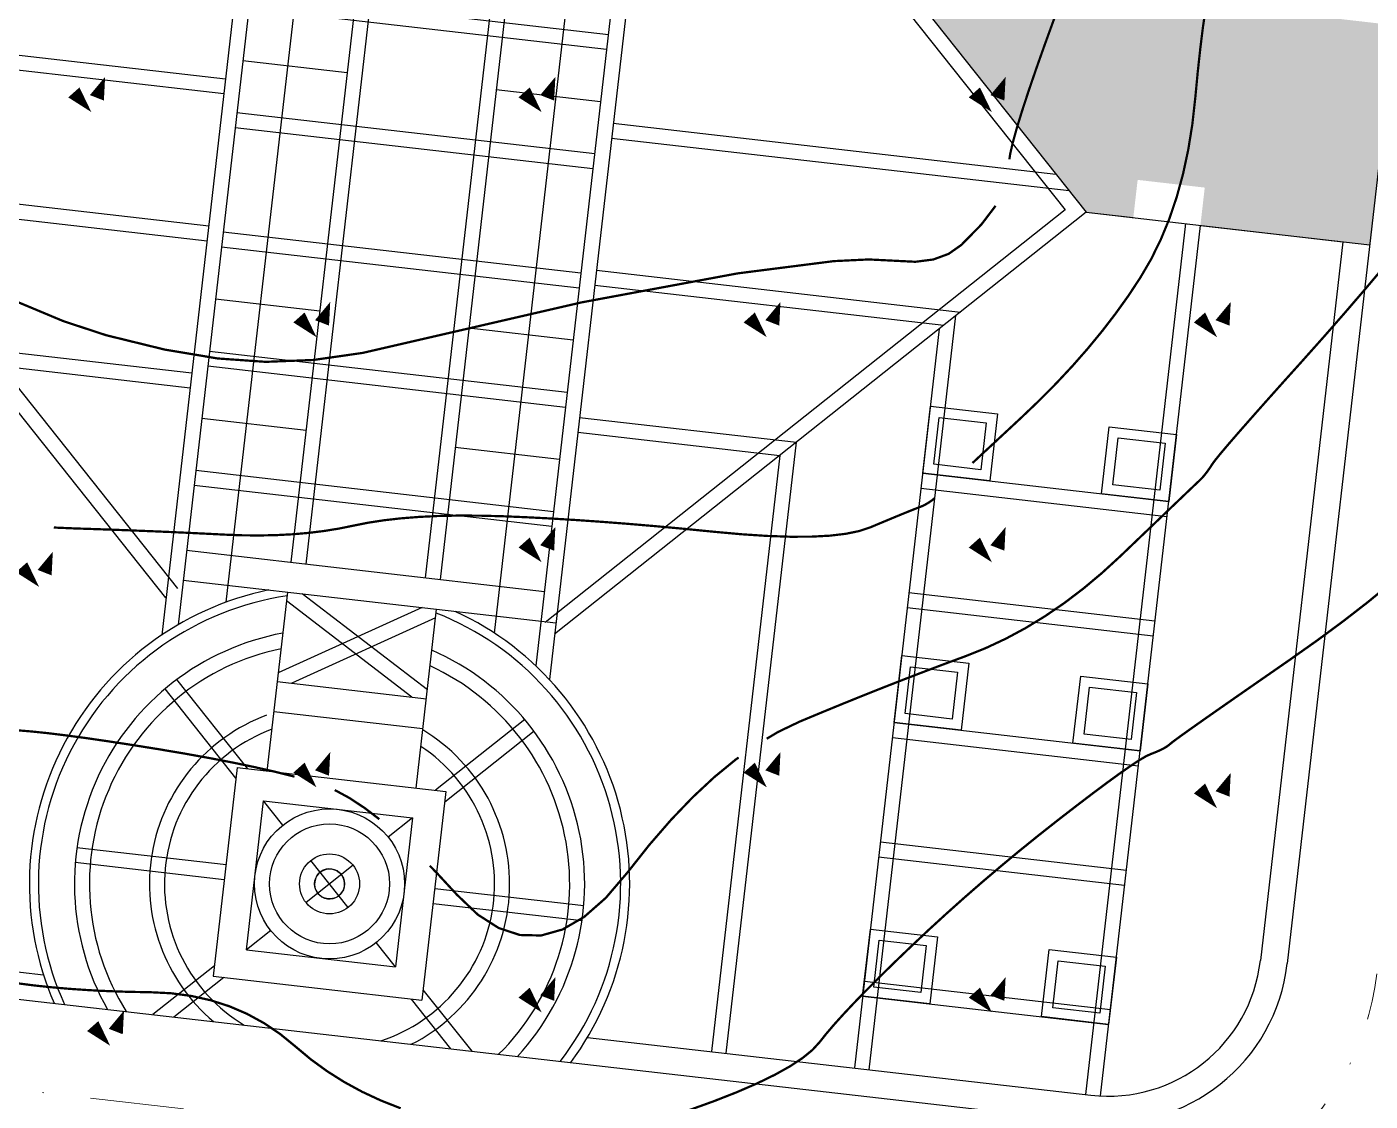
# Model space of a CAD drawing. Extents: x 496261 to 1768172, y 3738341 to 4579341.
# Drawn here: x 496794.5 to 496884, y 4379215.2 to 4379286.8 of the extents above; entities that cross this region are included whole.
import ezdxf

# ---------------------------------------------------------------- set-up
doc = ezdxf.new("R2010")
doc.units = 0
doc.header["$MEASUREMENT"] = 0
doc.linetypes.add('DASHDOT2', pattern=[0.5, 0.25, -0.125, 0, -0.125])
doc.layers.get('0').update_dxf_attribs({"color": 8, "linetype": 'CONTINUOUS'})
for name, color, linetype in [('0-pav', 171, 'CONTINUOUS'), ('0-road', 33, 'CONTINUOUS'), ('DGX', 8, 'CONTINUOUS'), ('DMTZ', 8, 'CONTINUOUS'), ('小品', 1, 'CONTINUOUS'), ('车行道', 5, 'CONTINUOUS'), ('铺地', 25, 'CONTINUOUS')]:
    doc.layers.add(name, color=color, linetype=linetype)
doc.layers.add('道路红线', color=1, linetype='CONTINUOUS', lineweight=0)

# ---------------------------------------------------------------- blocks, each defined once
blk = doc.blocks.new('gc090')
for points in [[(1.067, 1.447, 0, 1, 0), (0.52, 0.049, 1, 1, 0)], [(-1.016, 0.411, 1, 0, 0), (0.151, -0.902, 0, 0, 0)]]:
    blk.add_lwpolyline(points, format="xyseb")

msp = doc.modelspace()

# ---------------------------------------------------------------- hatches: boundary and pattern name
at = {"layer": '铺地'}
h = msp.add_hatch(dxfattribs=at)
h.set_pattern_fill('GRAVEL', color=8, scale=8, angle=90.00001, style=0)
h.set_pattern_definition([(318.0128, (496845.26926, 4379273.4613), (72.00002, -63.9999754), [1.0763, -106.5527]), (274.9697, (496846.06926, 4379272.7413), (-7.9999444, 96.0000072), [1.84694, -182.8474]), (222.5104, (496846.22926, 4379270.9013), (88.0000578, 79.9999385), [1.3023, -128.92826]), (357.2737, (496848.22926, 4379267.7813), (-160.0000035, 7.9999449), [1.6819, -166.50846]), (22.8337, (496849.90926, 4379267.7013), (-95.9999655, -40.0000932), [1.64924, -163.27498]), (87.2737, (496851.42926, 4379268.3413), (-7.9999449, -160.0000035), [1.6819, -166.50846]), (127.6942, (496851.50926, 4379270.0213), (79.99993835, -104.00004714), [2.22423, -220.1988]), (162.2553, (496850.14926, 4379271.7813), (-175.999978, 56.0000605), [2.0999, -207.89057]), (211.4296, (496848.14926, 4379272.4213), (-103.999951, -64.000081), [1.6876, -167.07258]), (265.2364, (496846.70926, 4379271.5413), (7.9999195, 88.0000087), [1.92666, -94.4061]), (312.3974, (496846.54926, 4379269.6213), (87.9999506, -96.000046), [2.49158, -246.667]), (228.8141, (496848.30926, 4379275.7013), (-47.9999704, -56.0000305), [0.8504, -84.19075]), (261.4692, (496847.74926, 4379275.0613), (16.0000482, 103.9999886), [1.6179, -160.17209]), (315, (496847.509, 4379273.4613), (8, 1e-06), [1.13137, -10.18234]), (293.1986, (496846.5493, 4379272.9013), (-16.000016, 39.9999955), [0.60926, -60.31692]), (21.8014, (496846.7893, 4379272.3413), (-24.000001, -8.000003), [0.86162, -42.2197]), (120.9638, (496847.5893, 4379272.6613), (-16.000023, 23.999982), [1.39943, -45.2482]), (251.565, (496846.8693, 4379273.8613), (7.999985, 16.000005), [1.01193, -24.2863]), (106.3895, (496846.78926, 4379267.7013), (-23.9999533, 80.0000141), [1.4176, -140.34276]), (160.3462, (496846.38926, 4379269.0613), (88.0000217, -31.9999492), [1.1893, -117.73926]), (23.1986, (496845.2693, 4379273.8613), (-39.999996, -16.000016), [1.21852, -59.70766]), (73.6105, (496846.38926, 4379274.3413), (-23.99993, -80.000021), [1.4176, -140.34276]), (69.444, (496851.7493, 4379267.7013), (-15.999962, -40.000017), [1.36704, -66.985]), (24.7751, (496852.22926, 4379268.9813), (-88.0000216, -39.9999503), [1.14542, -113.39714]), (156.8014, (496853.2693, 4379273.9413), (-40, 16.000005), [1.21852, -59.70766]), (107.354, (496852.14926, 4379274.4213), (31.9999711, -104.0000115), [1.34105, -132.7634]), (159.444, (496853.2693, 4379270.0213), (40.000017, -15.999962), [0.68352, -67.6685]), (191.3099, (496853.2693, 4379273.4613), (-32.000005, -7.999986), [0.40792, -40.38423]), (255.9638, (496852.8693, 4379273.3813), (7.99998, 24.000006), [1.64924, -31.3356]), (276.009, (496852.46926, 4379271.7813), (-8.0000062, 79.9999968), [1.5284, -151.31138]), (33.69, (496848.3093, 4379272.6613), (-15.999995, -8.000013), [1.15378, -27.69063]), (83.1572, (496849.26926, 4379273.3013), (16.0000442, 135.99999725), [2.01435, -199.4205]), (150.9454, (496849.50926, 4379275.3013), (56.0000077, -31.999992), [0.82365, -81.5414]), (180, (496848.789, 4379275.701), (-8, -8), [0.48, -7.52]), (210.2564, (496852.22926, 4379271.6213), (56.000015, 31.9999672), [1.1114, -110.02816]), (138.0128, (496851.26926, 4379271.0613), (-72.00002, 63.9999754), [2.15258, -105.47642]), (90, (496849.669, 4379272.501), (-8, 8), [2.08, -5.92]), (55.3048, (496849.66926, 4379274.5813), (-56.0000573, -79.9999622), [1.2649, -125.2262]), (344.0546, (496850.3893, 4379275.6213), (32.000002, -7.999994), [1.1648, -57.07606]), (297.646, (496851.50926, 4379275.3013), (80.0000838, -151.9999548), [1.89652, -187.7558]), (265.4261, (496852.38926, 4379273.6213), (-7.9999433, -104.0000056), [2.0064, -198.6326])])
h.paths.add_polyline_path([(496812.278, 4379322.527), (496780.189, 4379326.211), (496782.157, 4379343.354), (496763.579, 4379345.487), (496762.443, 4379335.588), (496769.517, 4379334.776), (496765.609, 4379300.726), (496758.534, 4379301.538), (496756.846, 4379286.839), (496768.69, 4379285.479), (496768.966, 4379287.889), (496773.437, 4379287.376), (496773.16, 4379284.966), (496775.197, 4379284.732), (496811.344, 4379313.434)])
h.paths.add_polyline_path([(496788.423, 4379312.698), (496783.952, 4379313.211), (496784.465, 4379317.682), (496788.936, 4379317.169)], flags=16)
h.paths.add_polyline_path([(496787.145, 4379302.783), (496786.632, 4379298.313), (496782.162, 4379298.826), (496782.675, 4379303.297)], flags=16)
h.paths.add_polyline_path([(496776.496, 4379314.022), (496772.025, 4379314.535), (496772.539, 4379319.006), (496777.009, 4379318.492)], flags=16)
h.paths.add_polyline_path([(496775.361, 4379304.136), (496774.848, 4379299.665), (496770.377, 4379300.179), (496770.89, 4379304.649)], flags=16)
h.paths.add_polyline_path([(496889.416, 4379319.324), (496870.838, 4379321.456), (496870.198, 4379315.878), (496838.109, 4379319.562), (496836.991, 4379309.829), (496865.116, 4379274.409), (496868.256, 4379274.049), (496868.545, 4379276.565), (496873.016, 4379276.052), (496872.727, 4379273.536), (496884.011, 4379272.24), (496885.69, 4379286.868), (496879.754, 4379287.55), (496881.944, 4379306.632), (496887.881, 4379305.95)])
h.paths.add_polyline_path([(496860.191, 4379309.009), (496864.661, 4379308.495), (496864.148, 4379304.025), (496859.678, 4379304.538)], flags=16)
h.paths.add_polyline_path([(496858.518, 4379294.441), (496862.989, 4379293.928), (496862.476, 4379289.457), (496858.005, 4379289.97)], flags=16)
h.paths.add_polyline_path([(496872.126, 4379307.759), (496876.597, 4379307.246), (496876.083, 4379302.775), (496871.613, 4379303.288)], flags=16)
h.paths.add_polyline_path([(496870.449, 4379293.148), (496874.919, 4379292.634), (496874.406, 4379288.164), (496869.936, 4379288.677)], flags=16)

# ---------------------------------------------------------------- linework, layer by layer
at = {"elevation": 1400.702}
for points in [[(496865.116, 4379274.409), (496882.223, 4379272.446)], [(496865.116, 4379274.409), (496868.256, 4379274.049)], [(496872.727, 4379273.536), (496884.011, 4379272.24)]]:
    msp.add_lwpolyline(points, dxfattribs=at)
at = {"layer": '0-pav', "color": 8}
for p, q in [((496814.982, 4379337.315, 1400.702), (496804.604, 4379246.909, 1400.702)), ((496838.826, 4379334.578, 1400.702), (496828.447, 4379244.172, 1400.702)), ((496819.667, 4379316.747, 1400.702), (496812.128, 4379251.078, 1400.702)), ((496820.564, 4379315.793, 1400.702), (496813.122, 4379250.964, 1400.702)), ((496829.602, 4379315.607, 1400.702), (496822.063, 4379249.937, 1400.702)), ((496828.512, 4379314.881, 1400.702), (496821.07, 4379250.051, 1400.702)), ((496815.039, 4379311.507, 1400.702), (496807.796, 4379248.415, 1400.702)), ((496832.922, 4379309.454, 1400.702), (496825.679, 4379246.362, 1400.702)), ((496809.436, 4379289, 1400.702), (496833.279, 4379286.262, 1400.702)), ((496809.322, 4379288.006, 1400.702), (496833.165, 4379285.269, 1400.702)), ((496808.923, 4379284.529, 1400.702), (496815.877, 4379283.731, 1400.702)), ((496825.812, 4379282.59, 1400.702), (496832.766, 4379281.792, 1400.702)), ((496808.523, 4379281.052, 1400.702), (496832.367, 4379278.315, 1400.702)), ((496808.409, 4379280.058, 1400.702), (496832.253, 4379277.321, 1400.702)), ((496807.611, 4379273.104, 1400.702), (496831.454, 4379270.367, 1400.702)), ((496807.497, 4379272.11, 1400.702), (496831.34, 4379269.373, 1400.702)), ((496807.098, 4379268.633, 1400.702), (496814.052, 4379267.835, 1400.702)), ((496823.987, 4379266.694, 1400.702), (496830.941, 4379265.896, 1400.702)), ((496806.699, 4379265.156, 1400.702), (496830.542, 4379262.419, 1400.702)), ((496806.585, 4379264.163, 1400.702), (496830.428, 4379261.425, 1400.702)), ((496806.185, 4379260.685, 1400.702), (496813.14, 4379259.887, 1400.702)), ((496823.074, 4379258.747, 1400.702), (496830.029, 4379257.948, 1400.702)), ((496805.786, 4379257.208, 1400.702), (496829.63, 4379254.471, 1400.702)), ((496805.672, 4379256.215, 1400.702), (496829.516, 4379253.478, 1400.702)), ((496805.174, 4379251.876, 1400.702), (496829.018, 4379249.139, 1400.702)), ((496804.946, 4379249.889, 1400.702), (496829.783, 4379247.038, 1400.702)), ((496811.9, 4379249.091, 1400.702), (496810.532, 4379237.169, 1400.702)), ((496821.217, 4379242.569, 1400.702), (496812.866, 4379248.98, 1400.702)), ((496820.87, 4379248.061, 1400.702), (496811.283, 4379243.709, 1400.702)), ((496820.185, 4379242.1, 1400.702), (496811.834, 4379248.512, 1400.702)), ((496820.466, 4379236.029, 1400.702), (496821.835, 4379247.95, 1400.702)), ((496821.769, 4379247.371, 1400.702), (496812.182, 4379243.019, 1400.702)), ((496808.464, 4379236.695, 1400.702), (496803.738, 4379242.647, 1400.702)), ((496809.247, 4379237.317, 1400.702), (496804.521, 4379243.269, 1400.702)), ((496811.216, 4379243.13, 1400.702), (496821.151, 4379241.989, 1400.702)), ((496810.988, 4379241.143, 1400.702), (496820.923, 4379240.003, 1400.702)), ((496827.703, 4379240.607, 1400.702), (496821.751, 4379235.881, 1400.702)), ((496828.325, 4379239.824, 1400.702), (496822.373, 4379235.098, 1400.702)), ((496797.869, 4379232.08, 1400.702), (496807.803, 4379230.94, 1400.702)), ((496797.755, 4379231.087, 1400.702), (496807.689, 4379229.946, 1400.702)), ((496821.712, 4379229.343, 1400.702), (496831.647, 4379228.202, 1400.702)), ((496821.598, 4379228.349, 1400.702), (496831.533, 4379227.209, 1400.702)), ((496807.029, 4379224.191, 1400.702), (496802.923, 4379220.931, 1400.702)), ((496807.651, 4379223.408, 1400.702), (496804.328, 4379220.77, 1400.702)), ((496822.793, 4379218.65, 1400.702), (496820.154, 4379221.972, 1400.702)), ((496824.198, 4379218.489, 1400.702), (496820.937, 4379222.594, 1400.702))]:
    msp.add_line(p, q, dxfattribs=at)
at = {"layer": '0-pav'}
for radius, start, end in [(19.4, 98.38669, 204.47963), (19.4, 322.42269, 68.51563), (17, 100.55592, 209.48304), (16, 101.66112, 212.13335), (17, 317.41928, 66.34648), (16, 314.76897, 65.2412), (12, 110.48679, 229.89385), (11, 110.48679, 238.83118), (12, 297.00847, 58.82684), (11, 288.07114, 56.41548)]:
    msp.add_arc((496814.701, 4379229.645, 1400.702), radius, start, end, dxfattribs=at)
at = {"layer": '0-road'}
for p, q in [((496813.989, 4379337.429, 1400.702), (496803.519, 4379246.227, 1400.702)), ((496839.819, 4379334.464, 1400.702), (496829.349, 4379243.261, 1400.702))]:
    msp.add_line(p, q, dxfattribs=at)
at = {"layer": '0-road', "color": 8, "linetype": 'Continuous', "ltscale": 5}
for points, elevation in [([(496777.744, 4379286.754), (496807.776, 4379283.307)], 2801.404), ([(496776.636, 4379285.875), (496807.662, 4379282.313)], 2801.404), ([(496833.606, 4379280.341), (496863.094, 4379276.956)], 2801.404), ([(496833.492, 4379279.348), (496863.973, 4379275.849)], 2801.404), ([(496783.226, 4379276.195), (496806.651, 4379273.506)], 4202.106), ([(496784.105, 4379275.088), (496806.537, 4379272.513)], 4202.106), ([(496871.733, 4379273.65), (496865.07, 4379215.608)], -1032.678), ([(496866.066, 4379215.514), (496872.727, 4379273.536)], -1032.678), ([(496832.481, 4379270.541), (496856.737, 4379267.756)], 4202.106), ([(496832.367, 4379269.547), (496855.629, 4379266.877)], 4202.106), ([(496855.326, 4379266.636), (496849.671, 4379217.376)], 1400.702), ([(496850.665, 4379217.262), (496856.434, 4379267.516)], 1400.702), ([(496790.526, 4379265.427), (496805.526, 4379263.705)], 5602.808), ([(496791.405, 4379264.32), (496805.411, 4379262.712)], 5602.808), ([(496831.356, 4379260.74), (496845.811, 4379259.081)], 5602.808), ([(496831.242, 4379259.747), (496844.704, 4379258.201)], 5602.808), ([(496841.136, 4379218.356), (496845.811, 4379259.081)], 5602.808), ([(496844.704, 4379258.201), (496840.143, 4379218.47)], 5602.808), ([(496854.222, 4379257.016), (496870.614, 4379255.134)], -1032.678), ([(496854.108, 4379256.022), (496870.5, 4379254.141)], -1032.678), ([(496853.309, 4379249.062), (496869.701, 4379247.18)], -1032.678), ([(496853.195, 4379248.068), (496869.587, 4379246.186)], -1032.678), ([(496852.314, 4379240.398), (496868.707, 4379238.516)], -1032.678), ([(496852.2, 4379239.404), (496868.593, 4379237.522)], -1032.678), ([(496851.401, 4379232.443), (496867.793, 4379230.562)], -1032.678), ([(496851.287, 4379231.45), (496867.679, 4379229.568)], -1032.678), ([(496850.335, 4379223.158), (496866.728, 4379221.276)], -1032.678), ([(496850.221, 4379222.164), (496866.613, 4379220.283)], -1032.678)]:
    msp.add_lwpolyline(points, dxfattribs=dict(at, elevation=elevation))
at = {"layer": '0-road'}
for start, end in [(101.64603, 203.45116), (323.45116, 65.25629)]:
    msp.add_arc((496814.701, 4379229.645, 1400.702), 20, start, end, dxfattribs=at)
at = {"layer": 'DGX', "color": 8, "linetype": 'Continuous', "const_width": 0.15}
msp.add_lwpolyline([(496733.363, 4379141.704, 0.000002), (496728.884, 4379138.156, 0.000366)], format="xyb", dxfattribs=at)
for points, elevation in [([(496859.998, 4379277.934), (496860.056, 4379278.311), (496860.224, 4379279.044), (496860.479, 4379279.968), (496860.82, 4379281.085), (496861.247, 4379282.395), (496861.76, 4379283.896), (496862.359, 4379285.59), (496863.044, 4379287.476), (496863.781, 4379289.418), (496864.537, 4379291.279), (496865.312, 4379293.06), (496866.104, 4379294.759), (496866.282, 4379295.114)], 1404.5), ([(496781.829, 4379275.271), (496790.711, 4379270.025), (496793.945, 4379268.416), (496796.979, 4379267.146), (496799.813, 4379266.214), (496803.725, 4379265.254), (496807.261, 4379264.662), (496810.448, 4379264.438), (496813.632, 4379264.564), (496816.92, 4379265.036), (496831.498, 4379268.402), (496841.907, 4379270.336), (496848.303, 4379271.151), (496850.627, 4379271.263), (496853.734, 4379271.107), (496854.928, 4379271.259), (496855.95, 4379271.634), (496856.8, 4379272.232), (496858.132, 4379273.59), (496859.077, 4379274.834)], 1404.5), ([(496843.826, 4379239.318), (496844.603, 4379239.779), (496846.016, 4379240.456), (496847.422, 4379241.043), (496848.822, 4379241.619), (496850.215, 4379242.183), (496851.602, 4379242.735), (496852.983, 4379243.276), (496854.357, 4379243.804), (496855.725, 4379244.321), (496857.086, 4379244.825), (496858.435, 4379245.366), (496859.768, 4379245.991), (496861.084, 4379246.699), (496862.382, 4379247.492), (496863.664, 4379248.368), (496864.929, 4379249.329), (496866.176, 4379250.374), (496867.407, 4379251.502), (496868.558, 4379252.605), (496869.569, 4379253.573), (496870.439, 4379254.405), (496871.168, 4379255.102), (496871.756, 4379255.664), (496872.203, 4379256.091), (496872.51, 4379256.382), (496872.675, 4379256.538), (496872.772, 4379256.632), (496872.87, 4379256.738), (496872.972, 4379256.855), (496873.076, 4379256.985), (496873.183, 4379257.126), (496873.292, 4379257.279), (496873.404, 4379257.444), (496873.518, 4379257.62), (496873.714, 4379257.888), (496874.069, 4379258.326), (496874.584, 4379258.935), (496875.26, 4379259.716), (496876.095, 4379260.667), (496877.089, 4379261.789), (496878.244, 4379263.082), (496879.559, 4379264.545), (496880.954, 4379266.111), (496882.351, 4379267.707), (496883.749, 4379269.336), (496885.149, 4379270.997)], 1403.5), ([(496838.576, 4379214.536), (496840.291, 4379215.155), (496841.83, 4379215.759), (496843.192, 4379216.35), (496844.377, 4379216.926), (496845.384, 4379217.489), (496846.215, 4379218.037), (496846.87, 4379218.571), (496847.347, 4379219.091), (496847.783, 4379219.64), (496848.312, 4379220.26), (496848.936, 4379220.952), (496849.653, 4379221.716), (496850.464, 4379222.551), (496851.369, 4379223.458), (496852.367, 4379224.437), (496853.46, 4379225.487), (496854.609, 4379226.568), (496855.779, 4379227.64), (496856.968, 4379228.703), (496858.177, 4379229.757), (496859.407, 4379230.801), (496860.656, 4379231.837), (496861.925, 4379232.863), (496863.214, 4379233.88), (496864.447, 4379234.834), (496865.549, 4379235.674), (496866.519, 4379236.398), (496867.357, 4379237.007), (496868.064, 4379237.5), (496868.638, 4379237.878), (496869.082, 4379238.141), (496869.393, 4379238.289), (496869.629, 4379238.379), (496869.844, 4379238.468), (496870.04, 4379238.555), (496870.215, 4379238.642), (496870.371, 4379238.727), (496870.507, 4379238.812), (496870.622, 4379238.896), (496870.718, 4379238.978), (496870.917, 4379239.137), (496871.344, 4379239.451), (496871.998, 4379239.92), (496872.879, 4379240.542), (496873.988, 4379241.319), (496875.324, 4379242.251), (496876.887, 4379243.337), (496878.678, 4379244.578), (496880.524, 4379245.883), (496882.253, 4379247.161), (496883.866, 4379248.412), (496885.362, 4379249.637)], 1403), ([(496793.977, 4379239.875), (496794.87, 4379239.801), (496795.908, 4379239.693), (496797.092, 4379239.549), (496798.422, 4379239.371), (496799.898, 4379239.157), (496801.519, 4379238.909), (496803.286, 4379238.626), (496805.065, 4379238.326), (496806.724, 4379238.027), (496808.261, 4379237.73), (496809.678, 4379237.435), (496810.974, 4379237.142), (496812.149, 4379236.85), (496812.365, 4379236.791)], 1403.5), ([(496821.375, 4379230.856), (496821.824, 4379230.4), (496823.181, 4379228.931), (496824.574, 4379227.6), (496825.975, 4379226.702), (496827.384, 4379226.238), (496828.802, 4379226.206), (496830.229, 4379226.608), (496831.663, 4379227.442), (496833.106, 4379228.71), (496834.557, 4379230.411), (496836.009, 4379232.246), (496837.456, 4379233.915), (496838.897, 4379235.419), (496840.332, 4379236.757), (496841.762, 4379237.93), (496841.957, 4379238.068)], 1403.5), ([(496815.047, 4379235.901), (496816.01, 4379235.381), (496817.044, 4379234.7), (496818.018, 4379233.956)], 1403.5), ([(496793.854, 4379223.027), (496794.995, 4379222.88), (496796.179, 4379222.754), (496797.407, 4379222.648), (496798.679, 4379222.562), (496799.994, 4379222.496), (496801.352, 4379222.45), (496802.754, 4379222.425), (496804.151, 4379222.355), (496805.495, 4379222.176), (496806.785, 4379221.888), (496808.021, 4379221.49), (496809.204, 4379220.983), (496810.333, 4379220.367), (496811.409, 4379219.641), (496812.431, 4379218.806), (496813.455, 4379217.95), (496814.537, 4379217.162), (496815.676, 4379216.442), (496816.873, 4379215.79), (496818.127, 4379215.206), (496819.439, 4379214.689)], 1403)]:
    msp.add_lwpolyline(points, dxfattribs=dict(at, elevation=elevation))
at = {"layer": 'DGX', "color": 8, "linetype": 'Continuous', "const_width": 0.15, "elevation": 1404, "flags": 128}
for points in [[(496857.544, 4379257.7), (496857.709, 4379257.853), (496858.6, 4379258.682), (496859.625, 4379259.635), (496860.784, 4379260.713), (496861.982, 4379261.856), (496863.12, 4379263.005), (496864.2, 4379264.161), (496865.221, 4379265.324), (496866.183, 4379266.493), (496867.087, 4379267.668), (496867.932, 4379268.85), (496868.717, 4379270.039), (496869.437, 4379271.269), (496870.081, 4379272.576), (496870.652, 4379273.959), (496871.147, 4379275.419), (496871.569, 4379276.956), (496871.915, 4379278.57), (496872.188, 4379280.26), (496872.385, 4379282.027), (496872.549, 4379283.756), (496872.72, 4379285.331), (496872.896, 4379286.753), (496873.08, 4379288.021)], [(496796.33, 4379253.4), (496796.556, 4379253.385), (496797.771, 4379253.334), (496799.037, 4379253.293), (496800.296, 4379253.249), (496801.547, 4379253.202), (496802.79, 4379253.152), (496804.025, 4379253.1), (496805.252, 4379253.044), (496806.472, 4379252.985), (496807.684, 4379252.924), (496808.876, 4379252.878), (496810.035, 4379252.867), (496811.161, 4379252.89), (496812.253, 4379252.947), (496813.313, 4379253.039), (496814.34, 4379253.166), (496815.333, 4379253.326), (496816.294, 4379253.522), (496817.275, 4379253.717), (496818.33, 4379253.88), (496819.46, 4379254.008), (496820.663, 4379254.103), (496821.941, 4379254.165), (496823.293, 4379254.193), (496824.719, 4379254.187), (496826.22, 4379254.148), (496827.784, 4379254.083), (496829.403, 4379254), (496831.076, 4379253.899), (496832.803, 4379253.779), (496834.584, 4379253.642), (496836.419, 4379253.486), (496838.309, 4379253.312), (496840.253, 4379253.119), (496842.141, 4379252.948), (496843.864, 4379252.835), (496845.421, 4379252.782), (496846.812, 4379252.788), (496848.038, 4379252.853), (496849.099, 4379252.978), (496849.994, 4379253.161), (496850.723, 4379253.404), (496851.34, 4379253.663), (496851.898, 4379253.896), (496852.395, 4379254.103), (496852.833, 4379254.283), (496853.211, 4379254.437), (496853.529, 4379254.565), (496853.787, 4379254.667), (496853.986, 4379254.742), (496854.154, 4379254.809), (496854.32, 4379254.887), (496854.483, 4379254.975), (496854.645, 4379255.073), (496854.804, 4379255.182), (496854.961, 4379255.302), (496855.017, 4379255.349)]]:
    msp.add_lwpolyline(points, dxfattribs=at)
at = {"layer": '小品'}
for p, q in [((496808.545, 4379237.397, 1400.702), (496806.948, 4379223.489, 1400.702)), ((496808.545, 4379237.397, 1400.702), (496822.453, 4379235.801, 1400.702)), ((496822.453, 4379235.801, 1400.702), (496820.857, 4379221.892, 1400.702)), ((496809.163, 4379225.247, 1400.702), (496810.304, 4379235.182, 1400.702)), ((496810.304, 4379235.182, 1400.702), (496820.238, 4379234.042, 1400.702)), ((496820.238, 4379234.042, 1400.702), (496818.616, 4379232.754, 1400.702)), ((496820.238, 4379234.042, 1400.702), (496819.098, 4379224.107, 1400.702)), ((496816.267, 4379230.888, 1400.702), (496813.134, 4379228.401, 1400.702)), ((496815.944, 4379228.078, 1400.702), (496813.457, 4379231.211, 1400.702)), ((496810.785, 4379226.535, 1400.702), (496809.163, 4379225.247, 1400.702)), ((496819.098, 4379224.107, 1400.702), (496817.81, 4379225.729, 1400.702)), ((496809.163, 4379225.247, 1400.702), (496819.098, 4379224.107, 1400.702)), ((496806.948, 4379223.489, 1400.702), (496820.857, 4379221.892, 1400.702))]:
    msp.add_line(p, q, dxfattribs=at)
at = {"layer": '小品', "color": 8}
for points, elevation in [([(496858.693, 4379256.504), (496854.222, 4379257.017), (496854.735, 4379261.488), (496859.206, 4379260.974)], 1400.702), ([(496858.099, 4379257.251), (496854.97, 4379257.611), (496855.329, 4379260.74), (496858.458, 4379260.381)], 1400.702), ([(496870.614, 4379255.134), (496866.144, 4379255.647), (496866.657, 4379260.118), (496871.128, 4379259.605)], -1032.678), ([(496870.021, 4379255.882), (496866.891, 4379256.241), (496867.251, 4379259.37), (496870.38, 4379259.011)], -1032.678), ([(496856.785, 4379239.884), (496852.314, 4379240.398), (496852.827, 4379244.868), (496857.298, 4379244.355)], -23327.658), ([(496856.191, 4379240.632), (496853.062, 4379240.991), (496853.421, 4379244.121), (496856.551, 4379243.761)], -23327.658), ([(496868.707, 4379238.516), (496864.236, 4379239.029), (496864.749, 4379243.5), (496869.22, 4379242.986)], -1032.678), ([(496868.113, 4379239.263), (496864.984, 4379239.623), (496865.343, 4379242.752), (496868.472, 4379242.393)], -1032.678), ([(496854.692, 4379221.651), (496850.221, 4379222.164), (496850.734, 4379226.635), (496855.205, 4379226.122)], -1032.678), ([(496854.098, 4379222.399), (496850.969, 4379222.758), (496851.328, 4379225.887), (496854.457, 4379225.528)], -1032.678), ([(496866.613, 4379220.283), (496862.143, 4379220.796), (496862.656, 4379225.266), (496867.127, 4379224.753)], -1032.678), ([(496866.02, 4379221.03), (496862.89, 4379221.389), (496863.25, 4379224.519), (496866.379, 4379224.16)], -1032.678)]:
    msp.add_lwpolyline(points, close=True, dxfattribs=dict(at, elevation=elevation))
at = {"layer": '小品'}
for radius in [5, 4, 2, 1]:
    msp.add_circle((496814.701, 4379229.645, 1400.702), radius, dxfattribs=at)
at = {"layer": '小品', "linetype": 'Continuous'}
for start, end in [(47.60825, 227.60825), (227.60825, 47.60825)]:
    msp.add_arc((496814.701, 4379229.645, 1400.702), 1, start, end, dxfattribs=at)
at = {"layer": '车行道', "color": 95}
for p, q in [((496762.105, 4379227.429, 1400.702), (496795.643, 4379223.578, 1400.702)), ((496831.888, 4379219.418, 1400.702), (496865.426, 4379215.567, 1400.702))]:
    msp.add_line(p, q, dxfattribs=at)
at = {"layer": '车行道', "color": 5}
msp.add_line((496761.9, 4379225.64, 1400.702), (496865.221, 4379213.779, 1400.702), dxfattribs=at)
at = {"layer": '车行道', "color": 5, "elevation": 1400.702}
msp.add_lwpolyline([(496751.346, 4379238.931), (496764.987, 4379357.75, -0.414214), (496772.74, 4379363.906), (496885.996, 4379350.905, -0.414214), (496892.152, 4379343.152), (496878.511, 4379224.332)], format="xyb", dxfattribs=at)
at = {"layer": '车行道', "color": 95, "elevation": 1400.702}
msp.add_lwpolyline([(496882.223, 4379272.446), (496876.723, 4379224.538)], dxfattribs=at)
at = {"layer": '车行道', "color": 5}
msp.add_arc((496866.59, 4379225.701, 1400.702), 12, 263.45116, 353.45116, dxfattribs=at)
at = {"layer": '车行道', "color": 95}
msp.add_arc((496866.59, 4379225.701, 1400.702), 10.2, 263.45116, 353.45116, dxfattribs=at)
at = {"layer": '道路红线', "linetype": 'DASHDOT2', "ltscale": 25}
msp.add_line((496761.215, 4379219.68, 1400.702), (496864.537, 4379207.818, 1400.702), dxfattribs=at)
msp.add_arc((496866.59, 4379225.701, 1400.702), 18, 263.45116, 353.45116, dxfattribs=at)
at = {"layer": '铺地', "color": 8}
msp.add_line((496811.592, 4379233.56, 1400.702), (496810.304, 4379235.182, 1400.702), dxfattribs=at)
at = {"layer": '铺地', "color": 8, "elevation": 1400.702}
for points in [[(496803.804, 4379248.705), (496775.197, 4379284.732), (496811.344, 4379313.434)], [(496804.587, 4379249.327), (496776.602, 4379284.571), (496811.965, 4379312.651)], [(496836.991, 4379309.829), (496865.116, 4379274.409), (496829.696, 4379246.285)], [(496836.208, 4379309.207), (496863.711, 4379274.571), (496829.075, 4379247.068)]]:
    msp.add_lwpolyline(points, dxfattribs=at)

# ---------------------------------------------------------------- block references
at = {"layer": 'DMTZ', "color": 8, "linetype": 'Continuous'}
for p in [(496798.681, 4379281.985), (496828.681, 4379281.985), (496858.681, 4379281.985), (496813.681, 4379266.985), (496843.681, 4379266.985), (496873.681, 4379266.985), (496828.681, 4379251.985), (496858.681, 4379251.985), (496795.197, 4379250.34), (496813.681, 4379236.985), (496843.681, 4379236.985), (496873.681, 4379235.593), (496828.681, 4379221.985), (496858.681, 4379221.985), (496799.938, 4379219.756)]:
    msp.add_blockref('gc090', p, dxfattribs=at)

doc.saveas('drawing.dxf')
